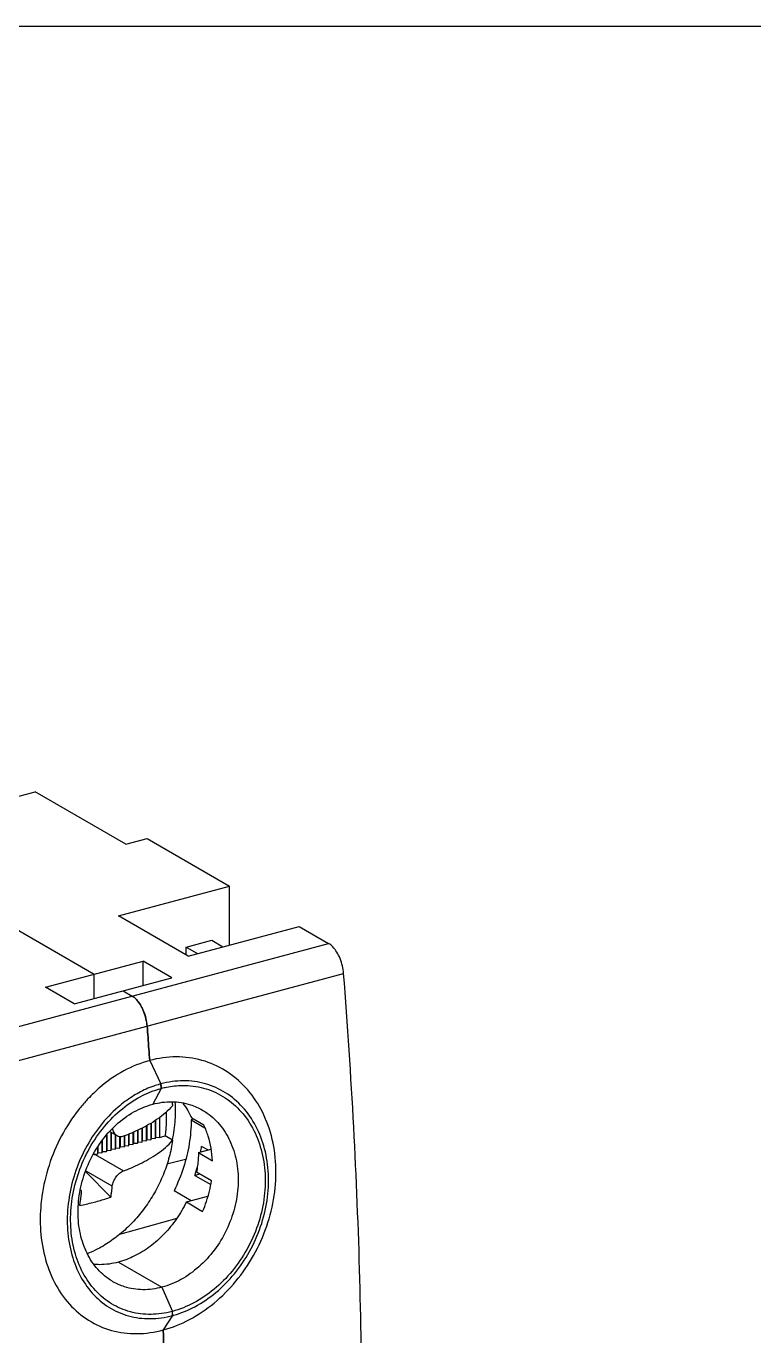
# Model space of a CAD drawing. Extents: x -77 to 255, y -304 to -148.
# Drawn here: x -12.94 to 14.15, y -196.71 to -147.93 of the extents above; entities that cross this region are included whole.
import ezdxf

# ---------------------------------------------------------------- set-up
doc = ezdxf.new("R2010")
doc.units = 0
doc.header["$LTSCALE"] = 1.21
doc.header["$MEASUREMENT"] = 0
doc.layers.get('0').update_dxf_attribs({"linetype": 'CONTINUOUS'})

msp = doc.modelspace()

# ---------------------------------------------------------------- linework, layer by layer
for p, q in [((-13.345, -176.651), (-12.602, -176.451)), ((-9.224, -178.403), (-12.602, -176.451)), ((-20.426, -177.454), (-10.404, -183.242)), ((-9.224, -178.403), (-8.438, -178.192)), ((-8.438, -178.192), (-5.37, -179.965)), ((-9.502, -181.072), (-5.37, -179.965)), ((-5.37, -182.155), (-5.37, -179.965)), ((-6.912, -182.568), (-9.502, -181.072)), ((-6.912, -182.568), (-2.78, -181.46)), ((-2.78, -181.46), (-1.682, -182.095)), ((-16.31, -186.016), (-1.682, -182.095)), ((-6.981, -182.235), (-6.031, -181.98)), ((-6.981, -182.528), (-6.981, -182.235)), ((-6.981, -182.235), (-6.566, -182.475)), ((-6.031, -181.98), (-5.615, -182.22)), ((-12.222, -183.729), (-8.586, -182.755)), ((-8.586, -183.659), (-8.586, -182.755)), ((-7.516, -183.372), (-8.586, -182.755)), ((-15.752, -187.135), (-1.124, -183.213)), ((-11.152, -184.347), (-7.516, -183.372)), ((-10.404, -184.147), (-10.404, -183.242)), ((-11.152, -184.347), (-12.222, -183.729)), ((-9.334, -183.86), (-8.996, -184.055)), ((-8.341, -186.456), (-7.925, -187.327)), ((-7.913, -187.494), (-8.228, -188.084)), ((-8.277, -189.353), (-8.277, -188.78)), ((-8.138, -188.693), (-8.138, -189.364)), ((-8.111, -189.309), (-8.111, -188.676)), ((-7.973, -188.576), (-7.973, -189.319)), ((-6.713, -188.644), (-6.799, -188.669)), ((-6.799, -188.669), (-6.287, -188.965)), ((-6.326, -188.868), (-6.773, -188.61)), ((-9.956, -189.266), (-9.956, -189.851)), ((-9.93, -189.796), (-9.93, -189.237)), ((-9.551, -189.265), (-9.818, -189.111)), ((-9.791, -189.127), (-9.791, -189.807)), ((-9.764, -189.752), (-9.764, -189.142)), ((-9.625, -189.222), (-9.625, -189.762)), ((-9.599, -189.708), (-9.599, -189.237)), ((-9.295, -189.271), (-9.295, -189.674)), ((-9.269, -189.619), (-9.269, -189.261)), ((-9.13, -189.205), (-9.13, -189.63)), ((-9.103, -189.575), (-9.103, -189.194)), ((-8.964, -189.135), (-8.964, -189.585)), ((-8.938, -189.531), (-8.938, -189.123)), ((-8.799, -189.06), (-8.799, -189.541)), ((-8.773, -189.486), (-8.773, -189.048)), ((-8.634, -188.979), (-8.634, -189.497)), ((-8.607, -189.442), (-8.607, -188.965)), ((-8.468, -188.892), (-8.468, -189.452)), ((-8.442, -189.398), (-8.442, -188.878)), ((-8.303, -188.797), (-8.303, -189.408)), ((-7.973, -189.319), (-7.771, -189.265)), ((-7.489, -189.428), (-7.771, -189.265)), ((-10.287, -189.717), (-10.287, -189.94)), ((-10.26, -189.885), (-10.26, -189.672)), ((-10.121, -189.452), (-10.121, -189.895)), ((-10.095, -189.841), (-10.095, -189.423)), ((-9.791, -189.807), (-9.764, -189.752)), ((-9.764, -189.752), (-9.625, -189.762)), ((-9.625, -189.762), (-9.599, -189.708)), ((-9.599, -189.708), (-9.46, -189.718)), ((-9.46, -189.297), (-9.46, -189.718)), ((-9.46, -189.718), (-9.434, -189.663)), ((-9.434, -189.663), (-9.434, -189.298)), ((-9.434, -189.663), (-9.295, -189.674)), ((-9.295, -189.674), (-9.269, -189.619)), ((-9.269, -189.619), (-9.13, -189.63)), ((-9.13, -189.63), (-9.103, -189.575)), ((-9.103, -189.575), (-8.964, -189.585)), ((-8.964, -189.585), (-8.938, -189.531)), ((-8.938, -189.531), (-8.799, -189.541)), ((-8.799, -189.541), (-8.773, -189.486)), ((-8.773, -189.486), (-8.634, -189.497)), ((-8.634, -189.497), (-8.607, -189.442)), ((-8.607, -189.442), (-8.468, -189.452)), ((-8.468, -189.452), (-8.442, -189.398)), ((-8.442, -189.398), (-8.303, -189.408)), ((-8.303, -189.408), (-8.277, -189.353)), ((-8.277, -189.353), (-8.138, -189.364)), ((-8.138, -189.364), (-8.111, -189.309)), ((-8.111, -189.309), (-7.973, -189.319)), ((-6.528, -189.886), (-6.052, -189.754)), ((-6.183, -189.79), (-6.41, -189.659)), ((-10.426, -189.929), (-10.287, -189.94)), ((-10.371, -189.961), (-9.319, -190.568)), ((-10.287, -189.94), (-10.26, -189.885)), ((-10.26, -189.885), (-10.121, -189.895)), ((-10.121, -189.895), (-10.095, -189.841)), ((-10.095, -189.841), (-9.956, -189.851)), ((-9.956, -189.851), (-9.93, -189.796)), ((-9.93, -189.796), (-9.791, -189.807)), ((-7.013, -190.142), (-7.704, -190.317)), ((-6.528, -189.886), (-6.006, -190.188)), ((-9.787, -191.543), (-10.717, -190.599)), ((-9.733, -191.139), (-10.709, -190.575)), ((-6.476, -190.688), (-6.661, -190.738)), ((-6.661, -190.738), (-6.071, -191.079)), ((-6.044, -190.938), (-6.602, -190.615)), ((-6.797, -191.679), (-7.435, -191.31)), ((-6.976, -191.727), (-6.172, -191.511)), ((-6.976, -191.727), (-6.371, -192.076)), ((-7.334, -192.338), (-9.472, -192.932)), ((-9.503, -193.967), (-7.884, -194.902)), ((-7.884, -194.902), (-7.495, -195.801)), ((-7.49, -195.956), (-7.835, -196.493))]:
    msp.add_line(p, q)
msp.add_lwpolyline([(-77.165, -147.929), (38.845, -147.929), (38.845, -304.145), (-77.165, -304.145)], close=True)
for points, knots in [([(-1.124, -183.213), (-1.131, -183.119), (-1.162, -182.932), (-1.246, -182.664), (-1.364, -182.423), (-1.507, -182.228), (-1.622, -182.129), (-1.682, -182.095)], [0, 0, 0, 0, 0.283014, 0.568224, 0.839514, 1.082847, 1.289204, 1.289204, 1.289204, 1.289204]), ([(-0.444, -200.185), (-0.444, -198.323), (-0.495, -194.573), (-0.723, -188.914), (-0.974, -185.12), (-1.124, -183.213)], [0, 0, 0, 0, 5.585126, 11.250688, 16.989217, 16.989217, 16.989217, 16.989217]), ([(-8.438, -185.174), (-8.445, -185.08), (-8.476, -184.892), (-8.56, -184.624), (-8.678, -184.384), (-8.821, -184.189), (-8.936, -184.089), (-8.996, -184.055)], [0, 0, 0, 0, 0.283014, 0.568224, 0.839514, 1.082847, 1.289204, 1.289204, 1.289204, 1.289204]), ([(-8.341, -186.456), (-8.351, -186.314), (-8.372, -186.029), (-8.405, -185.602), (-8.427, -185.317), (-8.438, -185.174)], [0, 0, 0, 0, 0.428222, 0.856811, 1.285764, 1.285764, 1.285764, 1.285764]), ([(-7.835, -196.493), (-7.498, -196.403), (-6.826, -196.131), (-5.911, -195.509), (-5.104, -194.695), (-4.441, -193.726), (-3.955, -192.648), (-3.673, -191.508), (-3.609, -190.363), (-3.771, -189.267), (-4.151, -188.275), (-4.734, -187.439), (-5.492, -186.803), (-6.386, -186.407), (-7.364, -186.278), (-8.021, -186.37), (-8.341, -186.456)], [0, 0, 0, 0, 1.046815, 2.15163, 3.298966, 4.46775, 5.653321, 6.828482, 7.970819, 9.07206, 10.126828, 11.130525, 12.098244, 13.056705, 14.025808, 15.01997, 15.01997, 15.01997, 15.01997]), ([(-8.341, -186.456), (-8.675, -186.546), (-9.34, -186.818), (-10.093, -187.346), (-10.502, -187.739), (-10.64, -187.886)], [0, 0, 0, 0, 1.038769, 2.132377, 2.737709, 2.737709, 2.737709, 2.737709]), ([(-7.439, -195.942), (-7.17, -195.866), (-6.615, -195.637), (-5.85, -195.114), (-5.162, -194.414), (-4.598, -193.583), (-4.185, -192.657), (-3.945, -191.679), (-3.891, -190.695), (-4.028, -189.752), (-4.352, -188.898), (-4.849, -188.176), (-5.497, -187.628), (-6.261, -187.286), (-7.095, -187.175), (-7.653, -187.254), (-7.925, -187.327)], [0, 0, 0, 0, 0.840703, 1.783579, 2.763176, 3.766621, 4.780721, 5.790059, 6.772147, 7.719843, 8.626193, 9.489835, 10.320998, 11.140827, 11.967008, 12.811295, 12.811295, 12.811295, 12.811295]), ([(-8.994, -187.804), (-9.177, -187.92), (-9.612, -188.246), (-10.217, -188.886), (-10.761, -189.729), (-11.157, -190.666), (-11.386, -191.653), (-11.436, -192.64), (-11.304, -193.581), (-10.993, -194.428), (-10.514, -195.139), (-9.885, -195.676), (-9.138, -196.007), (-8.316, -196.11), (-7.762, -196.029), (-7.49, -195.956)], [0, 0, 0, 0, 0.649697, 1.624295, 2.625851, 3.644606, 4.66114, 5.649772, 6.594869, 7.490598, 8.334321, 9.141495, 9.938095, 10.750309, 11.595015, 11.595015, 11.595015, 11.595015]), ([(-7.511, -195.805), (-7.766, -195.872), (-8.287, -195.948), (-9.067, -195.855), (-9.784, -195.548), (-10.393, -195.042), (-10.864, -194.366), (-11.173, -193.553), (-11.309, -192.647), (-11.267, -191.691), (-11.049, -190.732), (-10.665, -189.82), (-10.133, -188.998), (-9.478, -188.31), (-8.734, -187.79), (-8.187, -187.568), (-7.913, -187.494)], [0, 0, 0, 0, 0.789154, 1.562644, 2.326183, 3.096504, 3.907919, 4.769478, 5.682579, 6.638724, 7.624707, 8.617495, 9.59319, 10.544988, 11.448603, 12.297824, 12.297824, 12.297824, 12.297824]), ([(-8.193, -187.41), (-8.384, -187.478), (-8.657, -187.601), (-8.913, -187.752), (-8.994, -187.804)], [0, 0, 0, 0, 0.6062839, 0.893007, 0.893007, 0.893007, 0.893007]), ([(-7.913, -187.494), (-7.915, -187.476), (-7.917, -187.438), (-7.921, -187.383), (-7.924, -187.345), (-7.925, -187.327)], [0, 0, 0, 0, 0.0559297, 0.1118659, 0.1678085, 0.1678085, 0.1678085, 0.1678085]), ([(-7.716, -187.448), (-7.518, -187.407), (-7.054, -187.357), (-6.327, -187.448), (-5.596, -187.762), (-4.97, -188.275), (-4.482, -188.958), (-4.159, -189.778), (-4.017, -190.689), (-4.064, -191.646), (-4.294, -192.601), (-4.696, -193.504), (-5.246, -194.315), (-5.916, -194.993), (-6.67, -195.505), (-7.22, -195.727), (-7.495, -195.801)], [0, 0, 0, 0, 0.60612, 1.390361, 2.171352, 2.960647, 3.789033, 4.662035, 5.580243, 6.535225, 7.518074, 8.509098, 9.485856, 10.44136, 11.350204, 12.204025, 12.204025, 12.204025, 12.204025]), ([(-10.693, -187.942), (-10.796, -188.055), (-11.147, -188.468), (-11.659, -189.259), (-12.121, -190.35), (-12.301, -191.125), (-12.355, -191.515)], [0, 0, 0, 0, 0.457704, 1.623977, 2.813031, 3.995133, 3.995133, 3.995133, 3.995133]), ([(-9.71, -194.695), (-9.771, -194.66), (-10.024, -194.497), (-10.419, -194.112), (-10.784, -193.468), (-10.991, -192.715), (-11.031, -191.894), (-10.905, -191.05), (-10.616, -190.229), (-10.18, -189.477), (-9.617, -188.838), (-8.961, -188.355), (-8.472, -188.15), (-8.228, -188.084)], [0, 0, 0, 0, 0.210053, 0.902464, 1.629005, 2.406196, 3.222733, 4.078072, 4.948894, 5.818175, 6.672016, 7.485767, 8.243537, 8.243537, 8.243537, 8.243537]), ([(-7.489, -188.141), (-7.571, -188.237), (-7.752, -188.416), (-8.055, -188.648), (-8.376, -188.848), (-8.699, -189.018), (-9.014, -189.161), (-9.22, -189.244), (-9.319, -189.281)], [0, 0, 0, 0, 0.377509, 0.760979, 1.141799, 1.510427, 1.858075, 2.176868, 2.176868, 2.176868, 2.176868]), ([(-8.228, -188.084), (-7.997, -188.022), (-7.522, -187.958), (-6.887, -188.059), (-6.522, -188.222), (-6.382, -188.303)], [0, 0, 0, 0, 0.716344, 1.41581, 1.902549, 1.902549, 1.902549, 1.902549]), ([(-7.494, -189.428), (-7.443, -189.176), (-7.379, -188.704), (-7.376, -188.228), (-7.389, -188.012)], [0, 0, 0, 0, 0.771214, 1.422768, 1.422768, 1.422768, 1.422768]), ([(-6.382, -188.303), (-6.321, -188.338), (-6.064, -188.502), (-5.66, -188.89), (-5.282, -189.54), (-5.067, -190.298), (-5.026, -191.123), (-5.159, -191.965), (-5.459, -192.78), (-5.908, -193.524), (-6.483, -194.154), (-7.146, -194.631), (-7.639, -194.836), (-7.884, -194.902)], [0, 0, 0, 0, 0.209668, 0.916185, 1.654107, 2.439067, 3.25832, 4.111597, 4.980128, 5.84804, 6.702659, 7.520171, 8.283299, 8.283299, 8.283299, 8.283299]), ([(-7.725, -188.609), (-7.725, -188.682), (-7.728, -188.827), (-7.744, -189.046), (-7.761, -189.192), (-7.771, -189.265)], [0, 0, 0, 0, 0.2167676, 0.4361701, 0.6580488, 0.6580488, 0.6580488, 0.6580488]), ([(-7.73, -188.384), (-7.73, -188.387), (-7.726, -188.463), (-7.725, -188.538), (-7.725, -188.609)], [0, 0, 0, 0, 0.0119314, 0.2259358, 0.2259358, 0.2259358, 0.2259358]), ([(-6.799, -188.669), (-6.8, -188.966), (-6.849, -189.565), (-7.065, -190.455), (-7.298, -191.028), (-7.435, -191.31)], [0, 0, 0, 0, 0.890232, 1.795766, 2.737313, 2.737313, 2.737313, 2.737313]), ([(-9.55, -189.266), (-9.566, -189.256), (-9.602, -189.231), (-9.65, -189.177), (-9.69, -189.106), (-9.711, -189.046), (-9.72, -189.01), (-9.722, -189.001)], [0, 0, 0, 0, 0.054465, 0.1319643, 0.2120739, 0.298394, 0.3237866, 0.3237866, 0.3237866, 0.3237866]), ([(-9.319, -189.281), (-9.344, -189.29), (-9.393, -189.302), (-9.467, -189.3), (-9.519, -189.283), (-9.545, -189.269), (-9.55, -189.266)], [0, 0, 0, 0, 0.0784751, 0.1497695, 0.2196328, 0.2387542, 0.2387542, 0.2387542, 0.2387542]), ([(-6.006, -190.188), (-6.012, -190.032), (-6.045, -189.724), (-6.152, -189.28), (-6.262, -189.001), (-6.326, -188.868)], [0, 0, 0, 0, 0.468719, 0.924346, 1.366454, 1.366454, 1.366454, 1.366454]), ([(-7.489, -189.428), (-7.518, -189.636), (-7.604, -190.053), (-7.805, -190.663), (-8.079, -191.253), (-8.418, -191.811), (-8.814, -192.323), (-9.261, -192.779), (-9.747, -193.169), (-10.214, -193.455), (-10.522, -193.597), (-10.648, -193.648)], [0, 0, 0, 0, 0.629992, 1.27321, 1.924193, 2.577, 3.225578, 3.864136, 4.487505, 5.091519, 5.501523, 5.501523, 5.501523, 5.501523]), ([(-9.319, -190.568), (-9.22, -190.531), (-9.014, -190.448), (-8.699, -190.305), (-8.376, -190.135), (-8.055, -189.935), (-7.752, -189.703), (-7.571, -189.524), (-7.489, -189.428)], [0, 0, 0, 0, 0.318794, 0.666441, 1.035069, 1.415889, 1.799359, 2.176868, 2.176868, 2.176868, 2.176868]), ([(-10.419, -189.944), (-10.416, -189.945), (-10.407, -189.949), (-10.391, -189.954), (-10.378, -189.958), (-10.371, -189.961)], [0, 0, 0, 0, 0.00846083, 0.02945081, 0.05043767, 0.05043767, 0.05043767, 0.05043767]), ([(-6.528, -189.886), (-6.528, -189.966), (-6.535, -190.128), (-6.56, -190.372), (-6.586, -190.534), (-6.602, -190.615)], [0, 0, 0, 0, 0.2408224, 0.4854757, 0.7336077, 0.7336077, 0.7336077, 0.7336077]), ([(-9.733, -191.139), (-9.729, -191.108), (-9.717, -191.046), (-9.686, -190.956), (-9.644, -190.87), (-9.591, -190.788), (-9.53, -190.715), (-9.464, -190.653), (-9.395, -190.603), (-9.345, -190.578), (-9.319, -190.568)], [0, 0, 0, 0, 0.0937332, 0.1878725, 0.2836454, 0.3820584, 0.4784691, 0.5680256, 0.6531205, 0.7347522, 0.7347522, 0.7347522, 0.7347522]), ([(-9.787, -191.543), (-9.78, -191.496), (-9.766, -191.404), (-9.748, -191.269), (-9.737, -191.182), (-9.733, -191.139)], [0, 0, 0, 0, 0.1428138, 0.2790579, 0.4084215, 0.4084215, 0.4084215, 0.4084215]), ([(-6.371, -192.076), (-6.318, -191.954), (-6.222, -191.707), (-6.112, -191.326), (-6.063, -191.067), (-6.044, -190.938)], [0, 0, 0, 0, 0.398248, 0.794687, 1.187665, 1.187665, 1.187665, 1.187665]), ([(-12.378, -191.698), (-12.414, -192.018), (-12.438, -192.708), (-12.292, -193.74), (-11.93, -194.723), (-11.372, -195.549), (-10.64, -196.171), (-9.767, -196.555), (-8.804, -196.674), (-8.155, -196.579), (-7.835, -196.493)], [0, 0, 0, 0, 0.965457, 2.063248, 3.104866, 4.083146, 5.019625, 5.949957, 6.902305, 7.894405, 7.894405, 7.894405, 7.894405]), ([(-10.944, -191.853), (-10.937, -191.809), (-10.924, -191.72), (-10.905, -191.585), (-10.895, -191.494), (-10.89, -191.449)], [0, 0, 0, 0, 0.1345907, 0.2707421, 0.4084216, 0.4084216, 0.4084216, 0.4084216]), ([(-10.944, -191.853), (-10.863, -191.838), (-10.702, -191.805), (-10.465, -191.749), (-10.233, -191.687), (-10.007, -191.619), (-9.86, -191.569), (-9.787, -191.543)], [0, 0, 0, 0, 0.247984, 0.492108, 0.731896, 0.967673, 1.199003, 1.199003, 1.199003, 1.199003]), ([(-10.91, -191.279), (-10.909, -191.283), (-10.898, -191.311), (-10.886, -191.367), (-10.887, -191.421), (-10.89, -191.449)], [0, 0, 0, 0, 0.012057, 0.0882539, 0.1721454, 0.1721454, 0.1721454, 0.1721454]), ([(-6.976, -191.727), (-7.082, -191.945), (-7.328, -192.365), (-7.783, -192.924), (-8.309, -193.393), (-8.884, -193.751), (-9.296, -193.911), (-9.503, -193.967)], [0, 0, 0, 0, 0.729359, 1.452035, 2.15617, 2.832123, 3.473926, 3.473926, 3.473926, 3.473926]), ([(-9.503, -193.967), (-9.733, -194.028), (-10.046, -194.073), (-10.357, -194.058), (-10.429, -194.051)], [0, 0, 0, 0, 0.7143289, 0.9324232, 0.9324232, 0.9324232, 0.9324232]), ([(-7.884, -194.902), (-8.115, -194.964), (-8.587, -195.029), (-9.216, -194.932), (-9.574, -194.774), (-9.71, -194.695)], [0, 0, 0, 0, 0.716268, 1.408093, 1.880867, 1.880867, 1.880867, 1.880867]), ([(-7.49, -195.956), (-7.491, -195.939), (-7.492, -195.904), (-7.494, -195.853), (-7.495, -195.818), (-7.495, -195.801)], [0, 0, 0, 0, 0.0518694, 0.1037455, 0.1556283, 0.1556283, 0.1556283, 0.1556283]), ([(-7.758, -201.837), (-7.759, -201.246), (-7.766, -200.061), (-7.792, -198.28), (-7.819, -197.09), (-7.835, -196.493)], [0, 0, 0, 0, 1.773049, 3.554727, 5.344803, 5.344803, 5.344803, 5.344803])]:
    msp.add_open_spline(points, degree=3, knots=knots)
for points in [[(-8.996, -184.055), (-8.936, -184.089), (-8.883, -184.135), (-8.836, -184.185)], [(-8.836, -184.185), (-8.814, -184.209), (-8.793, -184.234), (-8.773, -184.259)], [(-8.773, -184.259), (-8.743, -184.298), (-8.715, -184.338), (-8.69, -184.38)], [(-8.69, -184.38), (-8.666, -184.419), (-8.644, -184.458), (-8.624, -184.499)], [(-8.624, -184.499), (-8.604, -184.539), (-8.586, -184.581), (-8.569, -184.623)], [(-8.569, -184.623), (-8.547, -184.676), (-8.528, -184.73), (-8.512, -184.785)], [(-8.512, -184.785), (-8.501, -184.821), (-8.491, -184.858), (-8.482, -184.895)], [(-8.482, -184.895), (-8.461, -184.986), (-8.445, -185.08), (-8.438, -185.174)], [(-8.438, -185.174), (-8.427, -185.317), (-8.416, -185.459), (-8.405, -185.602)], [(-8.405, -185.602), (-8.394, -185.744), (-8.383, -185.887), (-8.372, -186.029)], [(-8.372, -186.029), (-8.362, -186.171), (-8.351, -186.314), (-8.341, -186.456)], [(-7.975, -187.341), (-8.048, -187.362), (-8.121, -187.385), (-8.193, -187.41)], [(-7.962, -187.337), (-7.966, -187.338), (-7.97, -187.339), (-7.975, -187.341)], [(-7.925, -187.327), (-7.937, -187.33), (-7.95, -187.334), (-7.962, -187.337)], [(-7.925, -187.327), (-7.924, -187.345), (-7.922, -187.364), (-7.921, -187.383)], [(-7.921, -187.383), (-7.92, -187.401), (-7.919, -187.42), (-7.917, -187.438)], [(-7.917, -187.438), (-7.916, -187.457), (-7.915, -187.476), (-7.913, -187.494)], [(-7.913, -187.494), (-7.907, -187.492), (-7.9, -187.491), (-7.893, -187.489)], [(-7.893, -187.489), (-7.834, -187.473), (-7.775, -187.46), (-7.716, -187.448)], [(-10.64, -187.886), (-10.658, -187.905), (-10.675, -187.923), (-10.693, -187.942)], [(-7.515, -187.992), (-7.505, -188.042), (-7.497, -188.091), (-7.489, -188.141)], [(-7.105, -188.056), (-6.97, -188.224), (-6.859, -188.412), (-6.773, -188.61)], [(-6.442, -189.864), (-6.43, -189.796), (-6.419, -189.727), (-6.41, -189.659)], [(-10.431, -189.94), (-10.427, -189.942), (-10.423, -189.943), (-10.419, -189.944)], [(-6.661, -190.738), (-6.647, -190.695), (-6.634, -190.652), (-6.621, -190.61)], [(-6.621, -190.61), (-6.604, -190.555), (-6.588, -190.5), (-6.573, -190.445)], [(-12.355, -191.515), (-12.364, -191.576), (-12.372, -191.637), (-12.378, -191.698)], [(-7.495, -195.801), (-7.501, -195.802), (-7.506, -195.804), (-7.511, -195.805)], [(-7.492, -195.904), (-7.491, -195.922), (-7.491, -195.939), (-7.49, -195.956)], [(-7.49, -195.956), (-7.473, -195.952), (-7.456, -195.947), (-7.439, -195.942)], [(-7.835, -196.493), (-7.818, -197.107), (-7.804, -197.722), (-7.793, -198.336)]]:
    msp.add_open_spline(points, degree=3)

doc.saveas('drawing.dxf')
